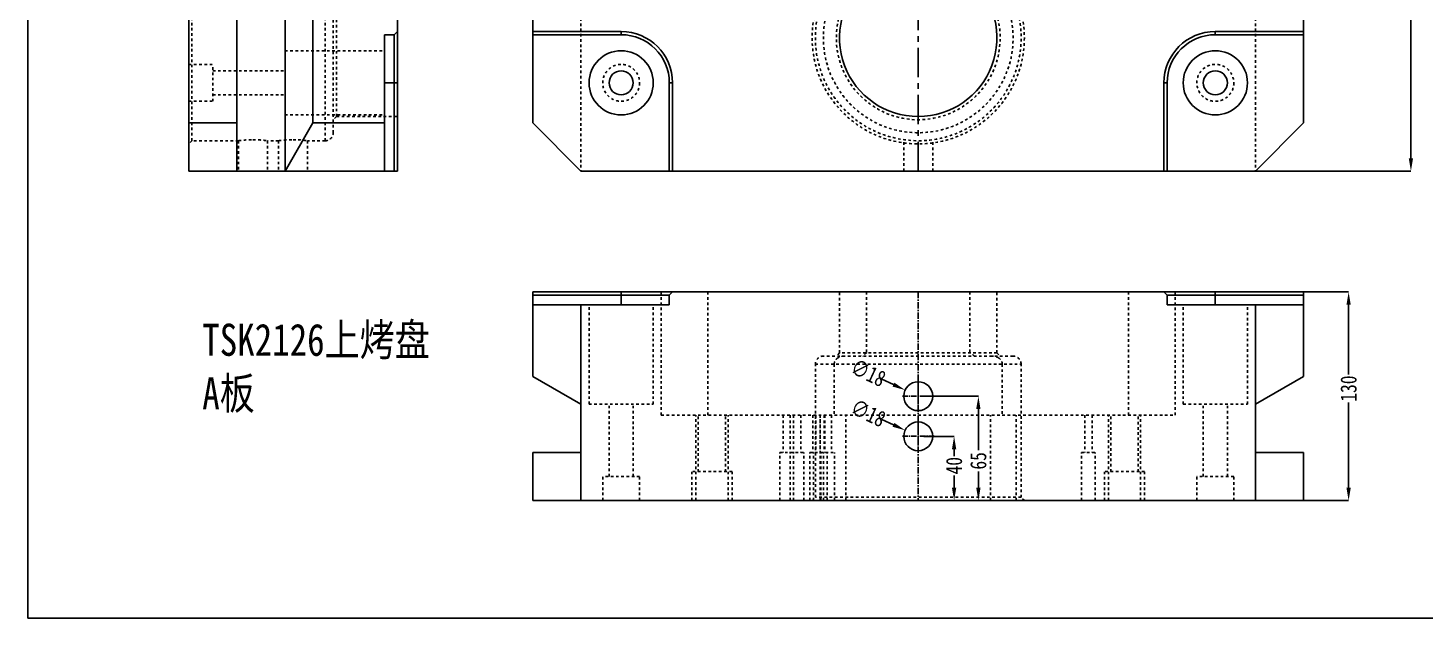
# Model space of a CAD drawing. Header units: millimetres. Extents: x 2141 to 4292, y -4498 to 2648.
# Drawn here: x 2973 to 3843, y -3190 to -2822 of the extents above; entities that cross this region are included whole.
import ezdxf

# ---------------------------------------------------------------- set-up
doc = ezdxf.new("R2010")
doc.units = ezdxf.units.MM
doc.header["$LTSCALE"] = 16.335
doc.header["$PDMODE"] = 3
doc.header["$PDSIZE"] = 0.3125
doc.linetypes.add('CENTER', pattern=[0.6, 0.375, -0.075, 0.075, -0.075])
doc.linetypes.add('HIDDEN', pattern=[0.2, 0.1, -0.1])
doc.layers.get('0').update_dxf_attribs({"linetype": 'CONTINUOUS'})
doc.layers.get('Defpoints').update_dxf_attribs({"linetype": 'CONTINUOUS'})
doc.layers.add('DEFAULT_2', color=8, linetype='HIDDEN')
doc.styles.get("Standard").update_dxf_attribs({"font": 'txt', "width": 0.8})
doc.dimstyles.new('副本 STANDARD', dxfattribs={"dimtxt": 6, "dimasz": 4, "dimexe": 0, "dimexo": 0, "dimgap": 0, "dimtad": 0, "dimdsep": 46, "dimlunit": 6, "dimtxsty": 'Standard', "dimcen": 0, "dimclrd": 4, "dimclre": 4, "dimclrt": 6, "dimazin": 2, "dimtfac": 2, "dimtofl": 0, "dimtmove": 1, "dimatfit": 3, "dimfxl": 0, "dimtolj": 1, "dimtzin": 0, "dimarcsym": 0})

# ---------------------------------------------------------------- blocks, each defined once
blk = doc.blocks.new('*D383')
at = {"color": 4, "lineweight": -2}
for p, q in [((3530.75, -3076.66), (3549.71, -3076.66)), ((3549.71, -3084.66), (3549.71, -3088.96)), ((3549.71, -3108.66), (3549.71, -3100.96)), ((3537.34, -3116.66), (3549.71, -3116.66))]:
    blk.add_line(p, q, dxfattribs=at)
at = {"color": 4}
for points in [[(3548.37, -3084.66), (3551.04, -3084.66), (3549.71, -3076.66)], [(3548.37, -3108.66), (3551.04, -3108.66), (3549.71, -3116.66)]]:
    blk.add_solid(points, dxfattribs=at)
at = {"layer": 'Defpoints', "color": 0}
for p in [(3530.75, -3076.66), (3537.34, -3116.66), (3549.71, -3116.66)]:
    blk.add_point(p, dxfattribs=at)
at = {"color": 6, "insert": (3549.71, -3094.96), "char_height": 10, "attachment_point": 5, "rotation": 90}
blk.add_mtext('\\A1;40', dxfattribs=at)
blk = doc.blocks.new('*D384')
at = {"color": 4, "lineweight": -2}
for p, q in [((3530.2, -3051.66), (3564.82, -3051.66)), ((3564.82, -3059.66), (3564.82, -3085.27)), ((3564.82, -3108.66), (3564.82, -3098.61)), ((3532.95, -3116.66), (3564.82, -3116.66))]:
    blk.add_line(p, q, dxfattribs=at)
at = {"color": 4}
for points in [[(3563.48, -3059.66), (3566.15, -3059.66), (3564.82, -3051.66)], [(3563.48, -3108.66), (3566.15, -3108.66), (3564.82, -3116.66)]]:
    blk.add_solid(points, dxfattribs=at)
at = {"layer": 'Defpoints', "color": 0}
for p in [(3530.2, -3051.66), (3532.95, -3116.66), (3564.82, -3116.66)]:
    blk.add_point(p, dxfattribs=at)
at = {"color": 6, "insert": (3564.82, -3091.94), "char_height": 10, "attachment_point": 5, "rotation": 90}
blk.add_mtext('\\A1;65', dxfattribs=at)
blk = doc.blocks.new('*D385')
at = {"color": 4, "lineweight": -2}
blk.add_line((3504.69, -3066.12), (3511.95, -3069.49), dxfattribs=at)
at = {"color": 4}
blk.add_solid([(3512.51, -3068.28), (3511.39, -3070.7), (3519.2, -3072.86)], dxfattribs=at)
at = {"layer": 'Defpoints', "color": 0}
for p in [(3519.2, -3072.86), (3535.53, -3080.45)]:
    blk.add_point(p, dxfattribs=at)
at = {"color": 6, "insert": (3496.23, -3062.19), "char_height": 10, "attachment_point": 5, "rotation": 335.07832}
blk.add_mtext('\\A1;∅18', dxfattribs=at)
blk = doc.blocks.new('*D386')
at = {"color": 4, "lineweight": -2}
blk.add_line((3504.72, -3041.06), (3511.97, -3044.45), dxfattribs=at)
at = {"color": 4}
blk.add_solid([(3512.53, -3043.24), (3511.4, -3045.66), (3519.21, -3047.84)], dxfattribs=at)
at = {"layer": 'Defpoints', "color": 0}
for p in [(3519.21, -3047.84), (3535.52, -3055.47)]:
    blk.add_point(p, dxfattribs=at)
at = {"color": 6, "insert": (3496.27, -3037.1), "char_height": 10, "attachment_point": 5, "rotation": 334.9217}
blk.add_mtext('\\A1;∅18', dxfattribs=at)
blk = doc.blocks.new('*D387')
at = {"color": 4, "lineweight": -2}
for p, q in [((3637.35, -2986.66), (3795.36, -2986.66)), ((3795.36, -2994.66), (3795.36, -3038.23)), ((3795.36, -3108.66), (3795.36, -3055.56)), ((3688.62, -3116.66), (3795.36, -3116.66))]:
    blk.add_line(p, q, dxfattribs=at)
at = {"color": 4}
for points in [[(3794.02, -2994.66), (3796.69, -2994.66), (3795.36, -2986.66)], [(3794.02, -3108.66), (3796.69, -3108.66), (3795.36, -3116.66)]]:
    blk.add_solid(points, dxfattribs=at)
at = {"layer": 'Defpoints', "color": 0}
for p in [(3637.35, -2986.66), (3688.62, -3116.66), (3795.36, -3116.66)]:
    blk.add_point(p, dxfattribs=at)
at = {"color": 6, "insert": (3795.36, -3046.9), "char_height": 10, "attachment_point": 5, "rotation": 90}
blk.add_mtext('\\A1;130', dxfattribs=at)
blk = doc.blocks.new('*D400')
at = {"color": 4, "lineweight": -2}
for p, q in [((3664.7, -2391.41), (3834.16, -2391.41)), ((3834.16, -2399.41), (3834.16, -2563.83)), ((3834.16, -2903.41), (3834.16, -2583.83)), ((3664.7, -2911.41), (3834.16, -2911.41))]:
    blk.add_line(p, q, dxfattribs=at)
at = {"color": 4}
for points in [[(3832.83, -2399.41), (3835.5, -2399.41), (3834.16, -2391.41)], [(3832.83, -2903.41), (3835.5, -2903.41), (3834.16, -2911.41)]]:
    blk.add_solid(points, dxfattribs=at)
at = {"layer": 'Defpoints', "color": 0}
for p in [(3664.7, -2391.41), (3664.7, -2911.41), (3834.16, -2911.41)]:
    blk.add_point(p, dxfattribs=at)
at = {"color": 6, "insert": (3834.16, -2573.83), "char_height": 10, "attachment_point": 5, "rotation": 90}
blk.add_mtext('\\A1;520', dxfattribs=at)

msp = doc.modelspace()

# ---------------------------------------------------------------- linework, layer by layer
at = {"color": 7, "linetype": 'Continuous'}
for p, q in [((3073.073, -2911.414), (3073.073, -2391.414)), ((3103.073, -2911.414), (3103.073, -2391.414)), ((3133.073, -2391.414), (3133.073, -2911.414)), ((3203.073, -2911.414), (3203.073, -2391.414)), ((3150.394, -2421.414), (3150.394, -2881.414)), ((3287.366, -2881.414), (3287.366, -2421.414)), ((3767.366, -2881.414), (3767.366, -2421.414)), ((3201.073, -2826.414), (3195.073, -2826.414)), ((3195.073, -2826.414), (3195.073, -2911.414)), ((3201.073, -2826.414), (3203.073, -2824.414)), ((3201.073, -2826.414), (3201.073, -2911.414)), ((3287.366, -2824.414), (3342.366, -2824.414)), ((3287.366, -2826.414), (3342.366, -2826.414)), ((3342.366, -2824.414), (3342.366, -2826.414)), ((3712.366, -2824.414), (3767.366, -2824.414)), ((3712.366, -2824.414), (3712.366, -2826.414)), ((3712.366, -2826.414), (3767.366, -2826.414)), ((3203.073, -2856.414), (3195.073, -2856.414)), ((3374.366, -2856.414), (3372.366, -2856.414)), ((3372.366, -2856.414), (3372.366, -2911.414)), ((3374.366, -2856.414), (3374.366, -2911.414)), ((3680.366, -2856.414), (3682.366, -2856.414)), ((3680.366, -2911.414), (3680.366, -2856.414)), ((3682.366, -2911.414), (3682.366, -2856.414)), ((3103.073, -2881.414), (3073.073, -2881.414)), ((3150.394, -2881.414), (3133.073, -2911.414)), ((3195.073, -2881.414), (3150.394, -2881.414)), ((3287.366, -2881.414), (3317.366, -2911.414)), ((3737.366, -2911.414), (3767.366, -2881.414)), ((3203.073, -2911.414), (3073.073, -2911.414)), ((3317.366, -2911.414), (3737.366, -2911.414)), ((3287.366, -2986.655), (3287.366, -3039.335)), ((3287.366, -2986.655), (3767.366, -2986.655)), ((3287.366, -2988.655), (3372.366, -2988.655)), ((3342.366, -2986.655), (3342.366, -2994.655)), ((3374.366, -2986.655), (3372.366, -2988.655)), ((3372.366, -2988.655), (3372.366, -2994.655)), ((3682.366, -2988.655), (3680.366, -2986.655)), ((3682.366, -2988.655), (3767.366, -2988.655)), ((3682.366, -2988.655), (3682.366, -2994.655)), ((3712.366, -2986.655), (3712.366, -2994.655)), ((3767.366, -2986.655), (3767.366, -3039.335)), ((3287.366, -2994.655), (3372.366, -2994.655)), ((3317.366, -2994.655), (3317.366, -3116.655)), ((3682.366, -2994.655), (3767.366, -2994.655)), ((3737.366, -2994.655), (3737.366, -3116.655)), ((3287.366, -3039.335), (3317.366, -3056.655)), ((3767.366, -3039.335), (3737.366, -3056.655)), ((3287.366, -3086.655), (3287.366, -3116.655)), ((3287.366, -3086.655), (3317.366, -3086.655)), ((3737.366, -3086.655), (3767.366, -3086.655)), ((3767.366, -3086.655), (3767.366, -3116.655)), ((3767.366, -3116.655), (3287.366, -3116.655))]:
    msp.add_line(p, q, dxfattribs=at)
at = {"color": 1, "linetype": 'CENTER', "ltscale": 2.985491}
msp.add_line((3527.366, -2911.414), (3527.366, -2391.414), dxfattribs=at)
at = {"color": 1, "linetype": 'CENTER', "ltscale": 0.655309}
msp.add_line((3527.366, -2986.655), (3527.366, -3116.655), dxfattribs=at)
at = {"color": 1, "linetype": 'CENTER', "ltscale": 0.55978}
for p, q in [((3527.366, -3061.555), (3527.366, -3041.755)), ((3517.466, -3051.655), (3537.266, -3051.655)), ((3527.366, -3086.555), (3527.366, -3066.755)), ((3517.466, -3076.655), (3537.266, -3076.655))]:
    msp.add_line(p, q, dxfattribs=at)
msp.add_lwpolyline([(2972.976, -2312.957), (3928.317, -2312.957), (3928.317, -3189.89), (2972.976, -3189.89)], close=True)
at = {"color": 7, "linetype": 'Continuous'}
for centre, radius in [((3342.366, -2856.414), 20), ((3712.366, -2856.414), 20), ((3342.366, -2856.414), 7.5), ((3712.366, -2856.414), 7.5), ((3527.366, -3051.655), 9), ((3527.366, -3076.655), 9)]:
    msp.add_circle(centre, radius, dxfattribs=at)
for centre, radius, start, end in [((3527.366, -2828.414), 49, 130.966387, 49.033613), ((3342.366, -2856.414), 32, 0, 90), ((3342.366, -2856.414), 30, 0, 90), ((3712.366, -2856.414), 32, 90, 180), ((3712.366, -2856.414), 30, 90, 180)]:
    msp.add_arc(centre, radius, start, end, dxfattribs=at)
at = {"layer": 'DEFAULT_2', "color": 8, "linetype": 'HIDDEN'}
for p, q in [((3317.366, -2391.414), (3317.366, -2911.414)), ((3737.366, -2391.414), (3737.366, -2911.414)), ((3075.073, -2892.482), (3075.073, -2764.332)), ((3158.073, -2892.482), (3158.073, -2791.414)), ((3163.073, -2887.48), (3163.073, -2791.414)), ((3165.073, -2877.414), (3165.073, -2791.414)), ((3133.073, -2836.414), (3195.073, -2836.414)), ((3073.073, -2844.914), (3088.073, -2844.914)), ((3088.073, -2867.913), (3088.073, -2844.916)), ((3088.073, -2848.914), (3133.073, -2848.914)), ((3073.073, -2867.914), (3088.073, -2867.914)), ((3088.073, -2863.914), (3133.073, -2863.914)), ((3133.073, -2876.414), (3195.073, -2876.414)), ((3165.073, -2877.414), (3163.073, -2879.414)), ((3165.073, -2877.414), (3203.073, -2877.414)), ((3075.073, -2892.482), (3073.073, -2894.482)), ((3104.073, -2892.482), (3075.073, -2892.482)), ((3104.073, -2892.482), (3104.073, -2911.414)), ((3129.073, -2892.482), (3122.073, -2892.482)), ((3122.073, -2892.482), (3122.073, -2911.414)), ((3129.073, -2892.482), (3129.073, -2911.414)), ((3158.073, -2892.482), (3147.073, -2892.482)), ((3147.073, -2892.482), (3147.073, -2911.414)), ((3518.366, -2911.414), (3518.366, -2891.847)), ((3536.366, -2911.414), (3536.366, -2891.847)), ((3317.366, -2911.414), (3317.366, -2911.414)), ((3367.366, -2986.655), (3367.366, -3063.455)), ((3396.366, -3063.455), (3396.366, -2986.655)), ((3478.366, -3024.655), (3478.366, -2986.655)), ((3495.241, -2986.655), (3495.241, -3024.655)), ((3559.492, -2986.655), (3559.492, -3024.655)), ((3576.366, -3024.655), (3576.366, -2986.655)), ((3658.366, -3063.455), (3658.366, -2986.655)), ((3687.366, -3063.455), (3687.366, -2986.655)), ((3322.366, -3056.655), (3322.366, -2994.655)), ((3362.366, -3056.655), (3362.366, -2994.655)), ((3692.366, -3056.655), (3692.366, -2994.655)), ((3732.366, -3056.655), (3732.366, -2994.655)), ((3586.439, -3026.655), (3468.293, -3026.655)), ((3478.366, -3024.655), (3476.366, -3026.655)), ((3576.366, -3024.655), (3478.366, -3024.655)), ((3576.366, -3024.655), (3578.366, -3026.655)), ((3463.291, -3114.655), (3463.291, -3031.655)), ((3463.291, -3031.655), (3591.441, -3031.655)), ((3475.049, -3031.655), (3475.049, -3063.455)), ((3579.684, -3031.655), (3579.684, -3063.455)), ((3591.441, -3114.655), (3591.441, -3031.655)), ((3322.366, -3056.655), (3362.366, -3056.655)), ((3334.866, -3101.655), (3334.866, -3056.655)), ((3349.866, -3101.655), (3349.866, -3056.655)), ((3692.366, -3056.655), (3732.366, -3056.655)), ((3704.866, -3101.655), (3704.866, -3056.655)), ((3719.866, -3101.655), (3719.866, -3056.655)), ((3367.366, -3063.455), (3687.366, -3063.455)), ((3388.906, -3116.655), (3388.906, -3063.455)), ((3390.406, -3098.655), (3390.406, -3063.455)), ((3407.406, -3098.655), (3407.406, -3063.455)), ((3408.906, -3116.655), (3408.906, -3063.455)), ((3443.156, -3063.455), (3443.156, -3086.655)), ((3447.656, -3063.455), (3447.656, -3086.655)), ((3449.716, -3063.455), (3449.716, -3086.655)), ((3454.216, -3063.455), (3454.216, -3086.655)), ((3461.788, -3063.455), (3461.788, -3086.655)), ((3463.688, -3063.455), (3463.688, -3086.655)), ((3466.288, -3063.455), (3466.288, -3086.655)), ((3466.359, -3116.655), (3466.359, -3063.455)), ((3468.811, -3063.455), (3468.811, -3086.655)), ((3469.188, -3063.455), (3469.188, -3086.655)), ((3473.311, -3063.455), (3473.311, -3086.655)), ((3482.359, -3116.655), (3482.359, -3063.455)), ((3572.359, -3116.655), (3572.359, -3063.455)), ((3588.359, -3116.655), (3588.359, -3063.455)), ((3631.068, -3063.455), (3631.068, -3086.655)), ((3635.568, -3063.455), (3635.568, -3086.655)), ((3645.827, -3116.655), (3645.827, -3063.455)), ((3647.327, -3098.655), (3647.327, -3063.455)), ((3664.327, -3098.655), (3664.327, -3063.455)), ((3665.827, -3116.655), (3665.827, -3063.455)), ((3441.156, -3116.655), (3441.156, -3086.655)), ((3441.156, -3086.655), (3456.216, -3086.655)), ((3447.716, -3116.655), (3447.716, -3086.655)), ((3449.656, -3116.655), (3449.656, -3086.655)), ((3456.216, -3116.655), (3456.216, -3086.655)), ((3459.788, -3086.655), (3475.311, -3086.655)), ((3459.788, -3116.655), (3459.788, -3086.655)), ((3462.188, -3116.655), (3462.188, -3086.655)), ((3466.811, -3116.655), (3466.811, -3086.655)), ((3468.288, -3116.655), (3468.288, -3086.655)), ((3470.688, -3116.655), (3470.688, -3086.655)), ((3475.311, -3116.655), (3475.311, -3086.655)), ((3629.068, -3086.655), (3637.568, -3086.655)), ((3629.068, -3116.655), (3629.068, -3086.655)), ((3637.568, -3116.655), (3637.568, -3086.655)), ((3330.866, -3116.655), (3330.866, -3101.655)), ((3353.866, -3101.655), (3330.866, -3101.655)), ((3353.866, -3116.655), (3353.866, -3101.655)), ((3386.406, -3116.655), (3386.406, -3098.655)), ((3411.406, -3098.655), (3386.406, -3098.655)), ((3411.406, -3116.655), (3411.406, -3098.655)), ((3668.327, -3098.655), (3643.327, -3098.655)), ((3643.327, -3116.655), (3643.327, -3098.655)), ((3668.327, -3116.655), (3668.327, -3098.655)), ((3723.866, -3101.655), (3700.866, -3101.655)), ((3700.866, -3116.655), (3700.866, -3101.655)), ((3723.866, -3116.655), (3723.866, -3101.655)), ((3461.291, -3116.655), (3463.291, -3114.655)), ((3591.441, -3114.655), (3463.291, -3114.655)), ((3593.441, -3116.655), (3591.441, -3114.655))]:
    msp.add_line(p, q, dxfattribs=at)
for centre, radius in [((3527.366, -2828.407), 66.075), ((3342.366, -2856.414), 11.5), ((3712.366, -2856.414), 11.5)]:
    msp.add_circle(centre, radius, dxfattribs=at)
for centre, radius, start, end in [((3527.366, -2828.407), 64.075, 144.736892, 35.263108), ((3527.366, -2828.407), 59.075, 141.229952, 38.770048), ((3527.366, -2828.414), 51, 133.490181, 46.509803), ((3158.073, -2887.482), 5, 270, 0), ((3468.291, -3031.655), 5, 90, 180), ((3582.74, -3158.025), 159.511, 123.2673, 124.554988), ((3471.993, -3158.025), 159.51, 55.445011, 56.732701), ((3586.441, -3031.655), 5, 0, 90)]:
    msp.add_arc(centre, radius, start, end, dxfattribs=at)
for points, knots in [([(3104.073, -2892.482), (3104.077, -2892.48), (3104.092, -2892.481), (3104.124, -2892.474), (3104.178, -2892.468), (3104.293, -2892.451), (3104.489, -2892.425), (3104.786, -2892.385), (3105.163, -2892.338), (3105.615, -2892.283), (3106.139, -2892.224), (3106.965, -2892.138), (3108.135, -2892.033), (3109.67, -2891.931), (3111.338, -2891.863), (3112.488, -2891.847), (3113.073, -2891.847)], [0, 0, 0, 0, 0.0012113, 0.0048449, 0.0109006, 0.0193704, 0.0434146, 0.0766794, 0.1188536, 0.1694988, 0.2280837, 0.2940657, 0.4455212, 0.6180759, 0.8054158, 1, 1, 1, 1]), ([(3113.073, -2891.847), (3113.659, -2891.847), (3114.809, -2891.863), (3116.476, -2891.931), (3118.012, -2892.033), (3119.181, -2892.138), (3120.008, -2892.224), (3120.532, -2892.283), (3120.984, -2892.337), (3121.361, -2892.386), (3121.656, -2892.424), (3121.856, -2892.452), (3121.966, -2892.466), (3122.029, -2892.477), (3122.046, -2892.476), (3122.076, -2892.484), (3122.073, -2892.482)], [0, 0, 0, 0, 0.1945828, 0.3819257, 0.554486, 0.7059413, 0.7719231, 0.8305067, 0.8811501, 0.9233236, 0.956587, 0.98063, 0.9890996, 0.9951554, 0.9987889, 1, 1, 1, 1]), ([(3129.073, -2892.482), (3129.077, -2892.48), (3129.092, -2892.481), (3129.124, -2892.474), (3129.178, -2892.468), (3129.293, -2892.451), (3129.489, -2892.425), (3129.786, -2892.385), (3130.163, -2892.338), (3130.615, -2892.283), (3131.139, -2892.224), (3131.965, -2892.138), (3133.135, -2892.033), (3134.67, -2891.931), (3136.338, -2891.863), (3137.488, -2891.847), (3138.073, -2891.847)], [0, 0, 0, 0, 0.0012113, 0.0048449, 0.0109006, 0.0193704, 0.0434146, 0.0766794, 0.1188536, 0.1694988, 0.2280837, 0.2940657, 0.4455212, 0.6180759, 0.8054158, 1, 1, 1, 1]), ([(3138.073, -2891.847), (3138.659, -2891.847), (3139.809, -2891.863), (3141.476, -2891.931), (3143.012, -2892.033), (3144.181, -2892.138), (3145.008, -2892.224), (3145.532, -2892.283), (3145.984, -2892.337), (3146.361, -2892.386), (3146.656, -2892.424), (3146.856, -2892.452), (3146.966, -2892.466), (3147.029, -2892.477), (3147.046, -2892.476), (3147.076, -2892.484), (3147.073, -2892.482)], [0, 0, 0, 0, 0.1945828, 0.3819257, 0.554486, 0.7059413, 0.7719231, 0.8305067, 0.8811501, 0.9233236, 0.956587, 0.98063, 0.9890996, 0.9951554, 0.9987889, 1, 1, 1, 1]), ([(3481.308, -3026.655), (3480.63, -3026.655), (3479.269, -3026.822), (3477.996, -3027.354), (3477.422, -3027.714)], [0, 0, 0, 0, 0.5001373, 1, 1, 1, 1]), ([(3577.311, -3027.714), (3576.737, -3027.354), (3575.464, -3026.822), (3574.103, -3026.655), (3573.425, -3026.655)], [0, 0, 0, 0, 0.4998627, 1, 1, 1, 1]), ([(3477.422, -3027.714), (3476.75, -3028.136), (3475.842, -3028.992), (3475.169, -3030.453), (3475.049, -3031.256), (3475.049, -3031.655)], [0, 0, 0, 0, 0.4985142, 0.7493794, 1, 1, 1, 1]), ([(3579.684, -3031.655), (3579.684, -3031.256), (3579.564, -3030.453), (3578.891, -3028.992), (3577.983, -3028.136), (3577.311, -3027.714)], [0, 0, 0, 0, 0.2506206, 0.5014858, 1, 1, 1, 1])]:
    msp.add_open_spline(points, degree=3, knots=knots, dxfattribs=at)

# ---------------------------------------------------------------- texts
at = {"insert": (3081.52, -3006.484), "char_height": 20, "width": 462.00082, "attachment_point": 1}
msp.add_mtext('{\\fSimSun|b0|i0|c134|p2;TSK2126上烤盘\\PA板}', dxfattribs=at)

# ---------------------------------------------------------------- dimensions: what is measured, and where the dimension line sits
for base, p1, p2, picture, middle in [((3834.164, -2911.414), (3664.696, -2391.414), (3664.696, -2911.414), '*D400', (3834.164, -2573.829)), ((3795.356, -3116.655), (3637.354, -2986.655), (3688.617, -3116.655), '*D387', (3795.356, -3046.897)), ((3564.816, -3116.655), (3530.201, -3051.655), (3532.948, -3116.655), '*D384', (3564.816, -3091.939)), ((3549.706, -3116.655), (3530.75, -3076.655), (3537.344, -3116.655), '*D383', (3549.706, -3094.958))]:
    dim = msp.add_linear_dim(base=base, p1=p1, p2=p2, angle=90, dimstyle='副本 STANDARD', override={"dimtxt": 10, "dimasz": 8})
    dim.commit()
    dim.dimension.update_dxf_attribs({"geometry": picture, "text_midpoint": middle, "dimtype": 160})
for p1, p2, picture, middle in [((3535.518, -3055.47), (3519.215, -3047.841), '*D386', (3496.27, -3037.103)), ((3535.528, -3080.448), (3519.205, -3072.863), '*D385', (3496.23, -3062.188))]:
    dim = msp.add_diameter_dim_2p(p1=p1, p2=p2, dimstyle='副本 STANDARD', override={"dimtxt": 10, "dimasz": 8})
    dim.commit()
    dim.dimension.update_dxf_attribs({"geometry": picture, "text_midpoint": middle})

doc.saveas('drawing.dxf')
